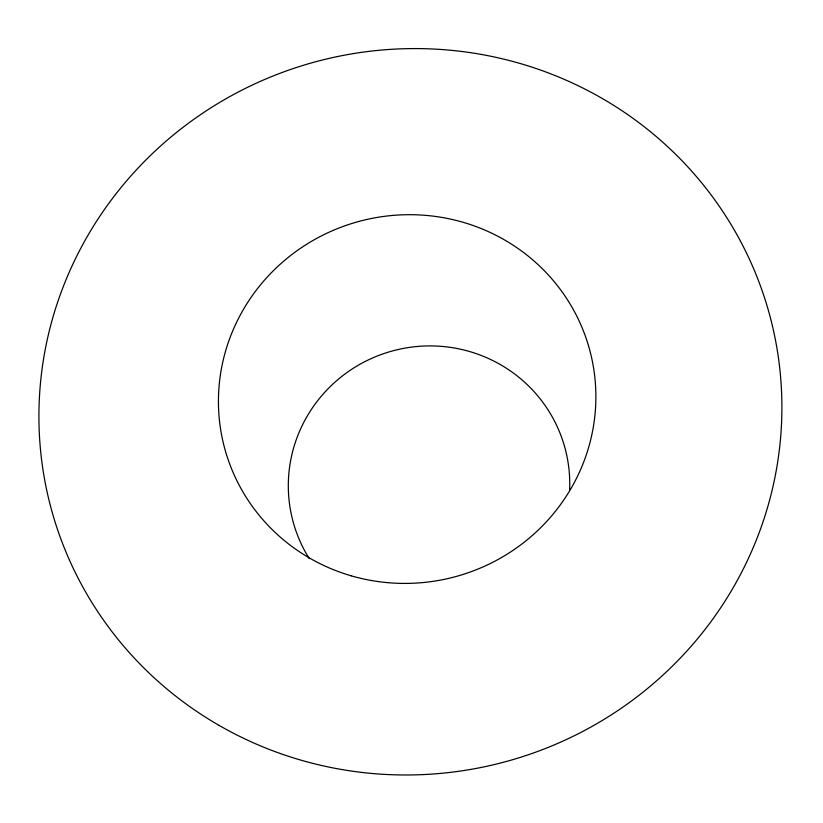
<?xml version="1.0" encoding="UTF-8"?>
<svg xmlns="http://www.w3.org/2000/svg" width="823" height="823" viewBox="0 0 823 823"><rect width="100%" height="100%" fill="white"/><g stroke="black" fill="none" stroke-linecap="round" stroke-linejoin="round"><path stroke-width="1.23" d="M309.294 558.652A140.846 138.799 -14.3 0 1 393.548 350.649A140.846 138.799 -14.3 0 1 569.619 489.901M219.278 725.505A372.068 362.624 -14.3 0 0 781.85 413.403A372.068 362.624 -14.3 0 0 230.09 96.425A372.068 362.624 -14.3 0 0 219.278 725.505M351.236 575.822A189.023 184.054 -14.3 0 0 591.223 356.05A189.023 184.054 -14.3 0 0 279.038 265.294A189.023 184.054 -14.3 0 0 351.236 575.822"/></g></svg>
